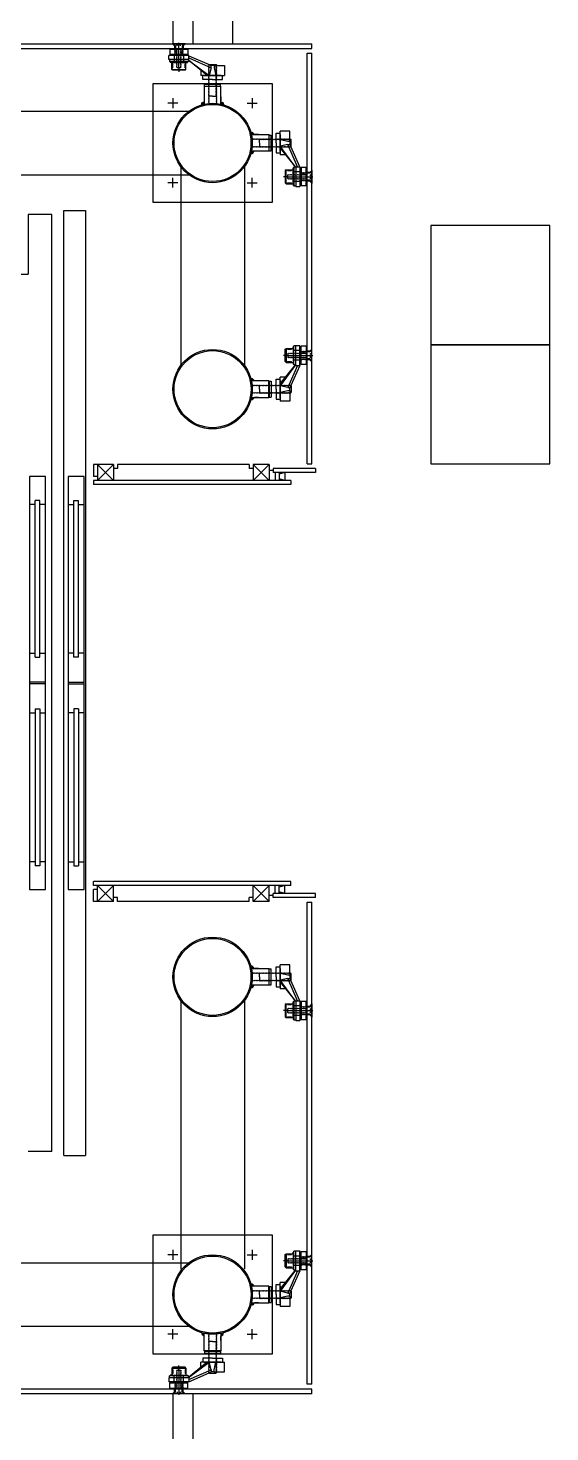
# Model space of a CAD drawing. Header units: millimetres. Extents: x -7616 to 421613, y 91067 to 341353.
# Drawn here: x 154182 to 155497, y 216722 to 220258 of the extents above; entities that cross this region are included whole.
import ezdxf

# ---------------------------------------------------------------- set-up
doc = ezdxf.new("R2010")
doc.units = ezdxf.units.MM
doc.header["$LTSCALE"] = 500
doc.header["$MEASUREMENT"] = 0
doc.linetypes.add('CENTER1', pattern=[8, 6, -1, 0, -1])
doc.linetypes.add('DASH_2', pattern=[34, 30, -1.5, 1, -1.5])
doc.layers.add('e-plan', color=9, linetype='CONTINUOUS')

# ---------------------------------------------------------------- blocks, each defined once
blk = doc.blocks.new('A$C7D8044CD')
at = {"layer": 'e-plan'}
blk.add_lwpolyline([(0, 300), (300, 300), (300, 0), (0, 0)], close=True, dxfattribs=at)
blk = doc.blocks.new('HYUN-1')
at = {"layer": 'e-plan', "linetype": 'Continuous'}
for p, q in [((68.2, 153), (101.8, 153)), ((74.3, 147.8), (69, 153)), ((74.3, 147.8), (74.3, 141)), ((76.3, 147.8), (76.3, 141)), ((80.3, 150), (81.7, 150)), ((88.3, 150), (89.7, 150)), ((93.8, 147.8), (93.8, 141)), ((95.8, 147.8), (101, 153)), ((95.8, 147.8), (95.8, 141)), ((60, 117.3), (3.9, 92.5)), ((61, 111.9), (8.3, 73)), ((60, 122.8), (9, 100.3)), ((13.3, 73), (61, 111.8)), ((60, 123), (76, 123)), ((60, 113), (60, 123)), ((60, 113), (110, 113)), ((61, 113), (61, 108)), ((61, 108), (109, 108)), ((63.5, 139), (62, 139)), ((62, 139), (62, 126)), ((62, 126), (93.8, 126)), ((63, 108), (63, 106)), ((63.5, 139), (63.5, 141)), ((75, 139), (63.5, 139)), ((79.2, 139), (75.3, 139)), ((76.3, 123), (80.2, 123)), ((90.5, 139), (79.5, 139)), ((80.5, 123), (93.8, 123)), ((94.8, 139), (90.8, 139)), ((93.8, 126), (108, 126)), ((94, 123), (110, 123)), ((108, 139), (95, 139)), ((106.5, 139), (106.5, 141)), ((107, 108), (107, 106)), ((108, 139), (108, 126)), ((109, 113), (109, 108)), ((110, 113), (110, 123)), ((-3.9, 98), (-30, 98)), ((-30, 98), (-30, 73)), ((0, 73), (-30, 73)), ((-21.5, 73), (0, 73)), ((-21.5, 73), (0, 73)), ((-8.8, 100.2), (-3.9, 98)), ((8.7, 100.7), (-8.7, 100.7)), ((-3.9, 92.5), (-8.2, 73)), ((-3.9, 98), (3.9, 98)), ((-3.9, 98), (-3.9, 92.5)), ((0, 73), (30, 73)), ((21.5, 73), (0, 73)), ((0, 73), (21.5, 73)), ((8.8, 100.2), (3.9, 98)), ((3.9, 92.5), (3.9, 98)), ((3.9, 92.5), (8.3, 73)), ((30, 86.6), (30, 73)), ((67.5, 88), (67.5, 106)), ((67.5, 88), (69.5, 86)), ((69.5, 92), (69.5, 102)), ((69.5, 86), (100.5, 86)), ((100.5, 92), (100.5, 102)), ((100.5, 86), (102.5, 88)), ((102.5, 88), (102.5, 106)), ((-10.3, 63), (-25, 63)), ((-20, 45.9), (-21, 44.9)), ((-21, 0), (-21, 44.9)), ((-21, 44.9), (21, 44.9)), ((-20, 45.9), (-20, 50.9)), ((-10.2, 50.9), (-20, 50.9)), ((20, 45.9), (-20, 45.9)), ((0, 63), (-10, 63)), ((9.9, 50.9), (-9.9, 50.9)), ((0, 63), (10, 63)), ((20, 50.9), (10.2, 50.9)), ((10.3, 63), (25, 63)), ((20, 45.9), (20, 50.9)), ((21, 44.9), (20, 45.9)), ((21, 44.9), (21, 0)), ((-21, 18.9), (-21, 8.9)), ((21, 9.2), (21, 0))]:
    blk.add_line(p, q, dxfattribs=at)
at = {"layer": 'e-plan', "linetype": 'CENTER1'}
for p, q in [((71, 153), (76.3, 147.8)), ((80, 150.3), (80, 153)), ((81, 148), (81, 153)), ((82, 150.3), (82, 153)), ((85, 93), (85, 155.6)), ((88, 150.3), (88, 153)), ((89, 148), (89, 153)), ((90, 150.3), (90, 153)), ((99, 153), (93.8, 147.8)), ((62, 126), (65, 123)), ((74.5, 136.5), (76, 138)), ((76, 135), (74.5, 136.5)), ((74.5, 133.5), (76, 135)), ((76, 132), (74.5, 133.5)), ((74.5, 130.5), (76, 132)), ((76, 129), (74.5, 130.5)), ((74.5, 127.5), (76, 129)), ((76, 126), (74.5, 127.5)), ((74.5, 124.5), (76, 126)), ((76, 123), (74.5, 124.5)), ((74.8, 139.5), (76.3, 141)), ((76.3, 138), (74.8, 139.5)), ((76.3, 138), (74.8, 139.5)), ((74.8, 136.5), (76.3, 138)), ((74.8, 136.5), (76.3, 138)), ((76.3, 135), (74.8, 136.5)), ((76.3, 135), (74.8, 136.5)), ((74.8, 133.5), (76.3, 135)), ((74.8, 133.5), (76.3, 135)), ((76.3, 132), (74.8, 133.5)), ((76.3, 132), (74.8, 133.5)), ((74.8, 130.5), (76.3, 132)), ((74.8, 130.5), (76.3, 132)), ((76.3, 129), (74.8, 130.5)), ((76.3, 129), (74.8, 130.5)), ((74.8, 127.5), (76.3, 129)), ((74.8, 127.5), (76.3, 129)), ((76.3, 126), (74.8, 127.5)), ((76.3, 126), (74.8, 127.5)), ((74.8, 124.5), (76.3, 126)), ((74.8, 124.5), (76.3, 126)), ((76.3, 123), (74.8, 124.5)), ((76.3, 123), (74.8, 124.5)), ((76, 138), (75, 139)), ((78.7, 136.5), (80.2, 138)), ((80.2, 135), (78.7, 136.5)), ((78.7, 133.5), (80.2, 135)), ((80.2, 132), (78.7, 133.5)), ((78.7, 130.5), (80.2, 132)), ((80.2, 129), (78.7, 130.5)), ((78.7, 127.5), (80.2, 129)), ((80.2, 126), (78.7, 127.5)), ((78.7, 124.5), (80.2, 126)), ((80.2, 123), (78.7, 124.5)), ((79, 136.5), (80.5, 138)), ((79, 136.5), (80.5, 138)), ((79, 136.5), (80.5, 138)), ((80.5, 135), (79, 136.5)), ((80.5, 135), (79, 136.5)), ((80.5, 135), (79, 136.5)), ((79, 133.5), (80.5, 135)), ((79, 133.5), (80.5, 135)), ((79, 133.5), (80.5, 135)), ((80.5, 132), (79, 133.5)), ((80.5, 132), (79, 133.5)), ((80.5, 132), (79, 133.5)), ((79, 130.5), (80.5, 132)), ((79, 130.5), (80.5, 132)), ((79, 130.5), (80.5, 132)), ((80.5, 129), (79, 130.5)), ((80.5, 129), (79, 130.5)), ((80.5, 129), (79, 130.5)), ((79, 127.5), (80.5, 129)), ((79, 127.5), (80.5, 129)), ((79, 127.5), (80.5, 129)), ((80.5, 126), (79, 127.5)), ((80.5, 126), (79, 127.5)), ((80.5, 126), (79, 127.5)), ((79, 124.5), (80.5, 126)), ((79, 124.5), (80.5, 126)), ((79, 124.5), (80.5, 126)), ((80.5, 123), (79, 124.5)), ((80.5, 123), (79, 124.5)), ((80.5, 123), (79, 124.5)), ((79, 121.5), (80.5, 123)), ((80.5, 120), (79, 121.5)), ((79, 118.5), (80.5, 120)), ((80.5, 117), (79, 118.5)), ((79, 115.5), (80.5, 117)), ((80.5, 114), (79, 115.5)), ((79, 112.5), (80.5, 114)), ((80.5, 111), (79, 112.5)), ((79, 109.5), (80.5, 111)), ((80.5, 108), (79, 109.5)), ((79, 106.5), (80.5, 108)), ((80.5, 105), (79, 106.5)), ((80.2, 138), (79.2, 139)), ((80.5, 138), (79.5, 139)), ((80.5, 138), (79.5, 139)), ((80.5, 138), (79.5, 139)), ((89.5, 138), (90.5, 139)), ((89.5, 138), (90.5, 139)), ((91, 136.5), (89.5, 138)), ((91, 136.5), (89.5, 138)), ((89.5, 135), (91, 136.5)), ((89.5, 135), (91, 136.5)), ((91, 133.5), (89.5, 135)), ((91, 133.5), (89.5, 135)), ((89.5, 132), (91, 133.5)), ((89.5, 132), (91, 133.5)), ((91, 130.5), (89.5, 132)), ((91, 130.5), (89.5, 132)), ((89.5, 129), (91, 130.5)), ((89.5, 129), (91, 130.5)), ((91, 127.5), (89.5, 129)), ((91, 127.5), (89.5, 129)), ((89.5, 126), (91, 127.5)), ((89.5, 126), (91, 127.5)), ((91, 124.5), (89.5, 126)), ((91, 124.5), (89.5, 126)), ((89.5, 123), (91, 124.5)), ((89.5, 123), (91, 124.5)), ((91, 121.5), (89.5, 123)), ((89.5, 120), (91, 121.5)), ((91, 118.5), (89.5, 120)), ((89.5, 117), (91, 118.5)), ((91, 115.5), (89.5, 117)), ((89.5, 114), (91, 115.5)), ((91, 112.5), (89.5, 114)), ((89.5, 111), (91, 112.5)), ((91, 109.5), (89.5, 111)), ((89.5, 108), (91, 109.5)), ((91, 106.5), (89.5, 108)), ((89.5, 105), (91, 106.5)), ((89.8, 138), (90.8, 139)), ((91.3, 136.5), (89.8, 138)), ((89.8, 135), (91.3, 136.5)), ((91.3, 133.5), (89.8, 135)), ((89.8, 132), (91.3, 133.5)), ((91.3, 130.5), (89.8, 132)), ((89.8, 129), (91.3, 130.5)), ((91.3, 127.5), (89.8, 129)), ((89.8, 126), (91.3, 127.5)), ((91.3, 124.5), (89.8, 126)), ((89.8, 123), (91.3, 124.5)), ((95.3, 139.5), (93.8, 141)), ((93.8, 138), (95.3, 139.5)), ((95.3, 136.5), (93.8, 138)), ((93.8, 135), (95.3, 136.5)), ((95.3, 133.5), (93.8, 135)), ((93.8, 132), (95.3, 133.5)), ((95.3, 130.5), (93.8, 132)), ((93.8, 129), (95.3, 130.5)), ((95.3, 127.5), (93.8, 129)), ((93.8, 126), (95.3, 127.5)), ((95.3, 124.5), (93.8, 126)), ((93.8, 123), (95.3, 124.5)), ((94, 138), (95, 139)), ((95.5, 136.5), (94, 138)), ((94, 135), (95.5, 136.5)), ((95.5, 133.5), (94, 135)), ((94, 132), (95.5, 133.5)), ((95.5, 130.5), (94, 132)), ((94, 129), (95.5, 130.5)), ((95.5, 127.5), (94, 129)), ((94, 126), (95.5, 127.5)), ((95.5, 124.5), (94, 126)), ((94, 123), (95.5, 124.5)), ((108, 126), (105, 123)), ((-10.3, 99), (-9, 100.3)), ((-8.8, 97.5), (-10.3, 99)), ((-10.3, 96), (-8.8, 97.5)), ((-8.8, 94.5), (-10.3, 96)), ((-10.3, 93), (-8.8, 94.5)), ((-8.8, 91.5), (-10.3, 93)), ((-10.3, 90), (-8.8, 91.5)), ((-8.8, 88.5), (-10.3, 90)), ((-10.3, 87), (-8.8, 88.5)), ((-8.8, 85.5), (-10.3, 87)), ((-10.3, 84), (-8.8, 85.5)), ((-8.8, 82.5), (-10.3, 84)), ((-10.3, 81), (-8.8, 82.5)), ((-8.8, 79.5), (-10.3, 81)), ((-10.3, 78), (-8.8, 79.5)), ((-8.8, 76.5), (-10.3, 78)), ((-10.3, 75), (-8.8, 76.5)), ((-8.8, 73.5), (-10.3, 75)), ((-10.3, 72), (-8.8, 73.5)), ((-8.8, 70.5), (-10.3, 72)), ((-10, 99), (-8.5, 100.5)), ((-10, 99), (-8.5, 100.5)), ((-8.5, 97.5), (-10, 99)), ((-8.5, 97.5), (-10, 99)), ((-10, 96), (-8.5, 97.5)), ((-10, 96), (-8.5, 97.5)), ((-8.5, 94.5), (-10, 96)), ((-8.5, 94.5), (-10, 96)), ((-10, 93), (-8.5, 94.5)), ((-10, 93), (-8.5, 94.5)), ((-8.5, 91.5), (-10, 93)), ((-8.5, 91.5), (-10, 93)), ((-10, 90), (-8.5, 91.5)), ((-10, 90), (-8.5, 91.5)), ((-8.5, 88.5), (-10, 90)), ((-8.5, 88.5), (-10, 90)), ((-10, 87), (-8.5, 88.5)), ((-8.5, 85.5), (-10, 87)), ((-10, 84), (-8.5, 85.5)), ((-8.5, 82.5), (-10, 84)), ((-10, 81), (-8.5, 82.5)), ((-8.5, 79.5), (-10, 81)), ((-10, 78), (-8.5, 79.5)), ((-8.5, 76.5), (-10, 78)), ((-10, 75), (-8.5, 76.5)), ((-8.5, 73.5), (-10, 75)), ((-10, 72), (-8.5, 73.5)), ((-8.5, 70.5), (-10, 72)), ((-8.8, 76.5), (-9.8, 77.5)), ((-8.5, 100.5), (-8.7, 100.7)), ((-8.5, 100.5), (-8.7, 100.7)), ((8.5, 100.5), (8.7, 100.7)), ((8.5, 100.5), (8.7, 100.7)), ((10, 99), (8.5, 100.5)), ((10, 99), (8.5, 100.5)), ((8.5, 97.5), (10, 99)), ((8.5, 97.5), (10, 99)), ((10, 96), (8.5, 97.5)), ((10, 96), (8.5, 97.5)), ((8.5, 94.5), (10, 96)), ((8.5, 94.5), (10, 96)), ((10, 93), (8.5, 94.5)), ((10, 93), (8.5, 94.5)), ((8.5, 91.5), (10, 93)), ((8.5, 91.5), (10, 93)), ((10, 90), (8.5, 91.5)), ((10, 90), (8.5, 91.5)), ((8.5, 88.5), (10, 90)), ((8.5, 88.5), (10, 90)), ((10, 87), (8.5, 88.5)), ((8.5, 85.5), (10, 87)), ((10, 84), (8.5, 85.5)), ((8.5, 82.5), (10, 84)), ((10, 81), (8.5, 82.5)), ((8.5, 79.5), (10, 81)), ((10, 78), (8.5, 79.5)), ((8.5, 76.5), (10, 78)), ((10, 75), (8.5, 76.5)), ((8.5, 73.5), (10, 75)), ((10, 72), (8.5, 73.5)), ((8.5, 70.5), (10, 72)), ((8.8, 97.5), (10.3, 99)), ((10.3, 96), (8.8, 97.5)), ((8.8, 94.5), (10.3, 96)), ((10.3, 93), (8.8, 94.5)), ((8.8, 91.5), (10.3, 93)), ((10.3, 90), (8.8, 91.5)), ((8.8, 88.5), (10.3, 90)), ((10.3, 87), (8.8, 88.5)), ((8.8, 85.5), (10.3, 87)), ((10.3, 84), (8.8, 85.5)), ((8.8, 82.5), (10.3, 84)), ((10.3, 81), (8.8, 82.5)), ((8.8, 79.5), (10.3, 81)), ((10.3, 78), (8.8, 79.5)), ((8.8, 76.5), (10.3, 78)), ((8.8, 76.5), (9.8, 77.5)), ((10.3, 75), (8.8, 76.5)), ((8.8, 73.5), (10.3, 75)), ((10.3, 72), (8.8, 73.5)), ((8.8, 70.5), (10.3, 72)), ((10.3, 99), (9, 100.3)), ((64.9, 106), (63, 106)), ((102.5, 106), (64.9, 106)), ((67.5, 102), (69.5, 102)), ((67.5, 92), (69.5, 92)), ((102.5, 88), (67.5, 88)), ((79, 103.5), (80.5, 105)), ((80.5, 102), (79, 103.5)), ((79, 100.5), (80.5, 102)), ((80.5, 99), (79, 100.5)), ((79, 97.5), (80.5, 99)), ((80.5, 96), (79, 97.5)), ((79, 94.5), (80.5, 96)), ((80.5, 93), (79, 94.5)), ((89.5, 93), (80.5, 93)), ((85, 93), (85, 82)), ((91, 103.5), (89.5, 105)), ((89.5, 102), (91, 103.5)), ((91, 100.5), (89.5, 102)), ((89.5, 99), (91, 100.5)), ((91, 97.5), (89.5, 99)), ((89.5, 96), (91, 97.5)), ((91, 94.5), (89.5, 96)), ((89.5, 93), (91, 94.5)), ((102.5, 102), (100.5, 102)), ((102.5, 92), (100.5, 92)), ((102.5, 106), (107, 106)), ((-10.3, 69), (-8.8, 70.5)), ((-8.8, 67.5), (-10.3, 69)), ((-10.3, 66), (-8.8, 67.5)), ((-8.8, 64.5), (-10.3, 66)), ((-10.3, 63), (-8.8, 64.5)), ((-10.3, 48), (-8.8, 49.5)), ((-8.8, 46.5), (-10.3, 48)), ((-10.3, 45), (-8.8, 46.5)), ((-8.8, 43.5), (-10.3, 45)), ((-10.3, 42), (-8.8, 43.5)), ((-8.8, 40.5), (-10.3, 42)), ((-10.3, 39), (-8.8, 40.5)), ((-8.8, 37.5), (-10.3, 39)), ((-10.3, 36), (-8.8, 37.5)), ((-8.8, 34.5), (-10.3, 36)), ((-8.8, 49.5), (-10.2, 50.9)), ((-10, 69), (-8.5, 70.5)), ((-8.5, 67.5), (-10, 69)), ((-10, 66), (-8.5, 67.5)), ((-8.5, 64.5), (-10, 66)), ((-10, 63), (-8.5, 64.5)), ((-10, 63), (-8.5, 64.5)), ((-10, 63), (-8.5, 64.5)), ((-8.5, 61.5), (-10, 63)), ((-8.5, 61.5), (-10, 63)), ((-8.5, 61.5), (-10, 63)), ((-10, 60), (-8.5, 61.5)), ((-10, 60), (-8.5, 61.5)), ((-10, 60), (-8.5, 61.5)), ((-8.5, 58.5), (-10, 60)), ((-8.5, 58.5), (-10, 60)), ((-10, 57), (-8.5, 58.5)), ((-10, 57), (-8.5, 58.5)), ((-8.5, 55.5), (-10, 57)), ((-8.5, 55.5), (-10, 57)), ((-10, 54), (-8.5, 55.5)), ((-10, 54), (-8.5, 55.5)), ((-8.5, 52.5), (-10, 54)), ((-8.5, 52.5), (-10, 54)), ((-10, 51), (-8.5, 52.5)), ((-10, 51), (-8.5, 52.5)), ((-8.5, 49.5), (-10, 51)), ((-8.5, 49.5), (-10, 51)), ((-10, 48), (-8.5, 49.5)), ((-8.5, 46.5), (-10, 48)), ((-10, 45), (-8.5, 46.5)), ((-8.5, 43.5), (-10, 45)), ((-10, 42), (-8.5, 43.5)), ((-8.5, 40.5), (-10, 42)), ((-10, 39), (-8.5, 40.5)), ((-8.5, 37.5), (-10, 39)), ((-10, 36), (-8.5, 37.5)), ((-8.5, 34.5), (-10, 36)), ((-8.5, 64.5), (-9.5, 65.5)), ((-8.5, 64.5), (-9.5, 65.5)), ((10, 69), (8.5, 70.5)), ((8.5, 67.5), (10, 69)), ((10, 66), (8.5, 67.5)), ((8.5, 64.5), (10, 66)), ((8.5, 64.5), (9.5, 65.5)), ((8.5, 64.5), (9.5, 65.5)), ((8.5, 64.5), (9.5, 65.5)), ((8.5, 64.5), (9.5, 65.5)), ((10, 63), (8.5, 64.5)), ((10, 63), (8.5, 64.5)), ((10, 63), (8.5, 64.5)), ((10, 63), (8.5, 64.5)), ((10, 63), (8.5, 64.5)), ((10, 63), (8.5, 64.5)), ((10, 63), (8.5, 64.5)), ((10, 63), (8.5, 64.5)), ((10, 63), (8.5, 64.5)), ((8.5, 61.5), (10, 63)), ((8.5, 61.5), (10, 63)), ((8.5, 61.5), (10, 63)), ((8.5, 61.5), (10, 63)), ((8.5, 61.5), (10, 63)), ((8.5, 61.5), (10, 63)), ((10, 60), (8.5, 61.5)), ((10, 60), (8.5, 61.5)), ((10, 60), (8.5, 61.5)), ((10, 60), (8.5, 61.5)), ((10, 60), (8.5, 61.5)), ((10, 60), (8.5, 61.5)), ((8.5, 58.5), (10, 60)), ((8.5, 58.5), (10, 60)), ((8.5, 58.5), (10, 60)), ((8.5, 58.5), (10, 60)), ((10, 57), (8.5, 58.5)), ((10, 57), (8.5, 58.5)), ((10, 57), (8.5, 58.5)), ((10, 57), (8.5, 58.5)), ((8.5, 55.5), (10, 57)), ((8.5, 55.5), (10, 57)), ((8.5, 55.5), (10, 57)), ((8.5, 55.5), (10, 57)), ((10, 54), (8.5, 55.5)), ((10, 54), (8.5, 55.5)), ((10, 54), (8.5, 55.5)), ((10, 54), (8.5, 55.5)), ((8.5, 52.5), (10, 54)), ((8.5, 52.5), (10, 54)), ((8.5, 52.5), (10, 54)), ((8.5, 52.5), (10, 54)), ((10, 51), (8.5, 52.5)), ((10, 51), (8.5, 52.5)), ((10, 51), (8.5, 52.5)), ((10, 51), (8.5, 52.5)), ((8.5, 49.5), (10, 51)), ((8.5, 49.5), (10, 51)), ((8.5, 49.5), (10, 51)), ((8.5, 49.5), (10, 51)), ((10, 48), (8.5, 49.5)), ((10, 48), (8.5, 49.5)), ((8.5, 46.5), (10, 48)), ((8.5, 46.5), (10, 48)), ((10, 45), (8.5, 46.5)), ((10, 45), (8.5, 46.5)), ((8.5, 43.5), (10, 45)), ((8.5, 43.5), (10, 45)), ((10, 42), (8.5, 43.5)), ((10, 42), (8.5, 43.5)), ((8.5, 40.5), (10, 42)), ((8.5, 40.5), (10, 42)), ((10, 39), (8.5, 40.5)), ((10, 39), (8.5, 40.5)), ((8.5, 37.5), (10, 39)), ((8.5, 37.5), (10, 39)), ((10, 36), (8.5, 37.5)), ((10, 36), (8.5, 37.5)), ((8.5, 34.5), (10, 36)), ((8.5, 34.5), (10, 36)), ((10.3, 69), (8.8, 70.5)), ((8.8, 67.5), (10.3, 69)), ((10.3, 66), (8.8, 67.5)), ((8.8, 64.5), (10.3, 66)), ((10.3, 63), (8.8, 64.5)), ((10.3, 63), (8.8, 64.5)), ((10.3, 63), (8.8, 64.5)), ((8.8, 49.5), (10.2, 50.9)), ((10.3, 48), (8.8, 49.5)), ((8.8, 46.5), (10.3, 48)), ((10.3, 45), (8.8, 46.5)), ((8.8, 43.5), (10.3, 45)), ((10.3, 42), (8.8, 43.5)), ((8.8, 40.5), (10.3, 42)), ((10.3, 39), (8.8, 40.5)), ((8.8, 37.5), (10.3, 39)), ((10.3, 36), (8.8, 37.5)), ((8.8, 34.5), (10.3, 36)), ((-10.3, 33), (-8.8, 34.5)), ((-8.8, 31.5), (-10.3, 33)), ((-10.3, 30), (-8.8, 31.5)), ((-8.8, 28.5), (-10.3, 30)), ((-10.3, 27), (-8.8, 28.5)), ((-8.8, 25.5), (-10.3, 27)), ((-10.3, 24), (-8.8, 25.5)), ((-8.8, 22.5), (-10.3, 24)), ((-10.3, 21), (-8.8, 22.5)), ((-10.3, 21), (-8.8, 19.5)), ((-8.8, 19.5), (-10.3, 18)), ((-10.3, 18), (-8.8, 16.5)), ((-8.8, 16.5), (-10.3, 15)), ((-10.3, 15), (-8.8, 13.5)), ((-8.8, 13.5), (-10.3, 12)), ((-10.3, 12), (-8.8, 10.5)), ((-8.8, 10.5), (-10.3, 9)), ((-10.3, 9), (-8.8, 7.5)), ((-8.8, 7.5), (-10.3, 6)), ((-10.3, 6), (-8.8, 4.5)), ((-8.8, 4.5), (-10.3, 3)), ((-10.3, 3), (-8.8, 1.5)), ((-8.8, 1.5), (-10.3, 0)), ((-10, 33), (-8.5, 34.5)), ((-8.5, 31.5), (-10, 33)), ((-10, 30), (-8.5, 31.5)), ((-8.5, 28.5), (-10, 30)), ((-10, 27), (-8.5, 28.5)), ((-8.5, 25.5), (-10, 27)), ((-10, 24), (-8.5, 25.5)), ((-8.5, 22.5), (-10, 24)), ((-10, 21), (-8.5, 22.5)), ((0, 21), (-10, 21)), ((0, 21), (10, 21)), ((10, 33), (8.5, 34.5)), ((10, 33), (8.5, 34.5)), ((8.5, 31.5), (10, 33)), ((8.5, 31.5), (10, 33)), ((10, 30), (8.5, 31.5)), ((10, 30), (8.5, 31.5)), ((8.5, 28.5), (10, 30)), ((8.5, 28.5), (10, 30)), ((10, 27), (8.5, 28.5)), ((10, 27), (8.5, 28.5)), ((8.5, 25.5), (10, 27)), ((8.5, 25.5), (10, 27)), ((10, 24), (8.5, 25.5)), ((10, 24), (8.5, 25.5)), ((8.5, 22.5), (10, 24)), ((8.5, 22.5), (10, 24)), ((10, 21), (8.5, 22.5)), ((10, 21), (8.5, 22.5)), ((10.3, 33), (8.8, 34.5)), ((8.8, 31.5), (10.3, 33)), ((10.3, 30), (8.8, 31.5)), ((8.8, 28.5), (10.3, 30)), ((10.3, 27), (8.8, 28.5)), ((8.8, 25.5), (10.3, 27)), ((10.3, 24), (8.8, 25.5)), ((8.8, 22.5), (10.3, 24)), ((10.3, 21), (8.8, 22.5)), ((10.3, 21), (8.8, 19.5)), ((8.8, 19.5), (10.3, 18)), ((10.3, 18), (8.8, 16.5)), ((8.8, 16.5), (10.3, 15)), ((10.3, 15), (8.8, 13.5)), ((8.8, 13.5), (10.3, 12)), ((10.3, 12), (8.8, 10.5)), ((8.8, 10.5), (10.3, 9)), ((10.3, 9), (8.8, 7.5)), ((8.8, 7.5), (10.3, 6)), ((10.3, 6), (8.8, 4.5)), ((8.8, 4.5), (10.3, 3)), ((10.3, 3), (8.8, 1.5)), ((8.8, 1.5), (10.3, 0))]:
    blk.add_line(p, q, dxfattribs=at)
at = {"layer": 'e-plan', "linetype": 'DASH_2'}
for p, q in [((73, 123), (73, 106)), ((97, 123), (97, 106)), ((-25, 63), (-25, 73)), ((25, 63), (25, 73))]:
    blk.add_line(p, q, dxfattribs=at)
at = {"layer": 'e-plan'}
blk.add_line((21, 0), (-21, 0), dxfattribs=at)
at = {"layer": 'e-plan', "linetype": 'CENTER1'}
for centre, start, end in [((80.3, 150.3), 180, 270), ((81.7, 150.3), 270, 0), ((88.3, 150.3), 180, 270), ((89.7, 150.3), 270, 0)]:
    blk.add_arc(centre, 0.3, start, end, dxfattribs=at)
at = {"layer": 'e-plan', "linetype": 'Continuous'}
for centre, radius, start, end in [((-21, 0.6), 6.11, 89.8114, 186.0131), ((-21, 0.6), 5.11, 89.8114, 187.1953), ((-21, 0.6), 4.11, 89.8114, 188.9587), ((-21, 0.6), 3.11, 89.8114, 191.8754), ((21, 0.6), 6.11, 353.9869, 90.1886), ((21, 0.6), 5.11, 352.8047, 90.1886), ((21, 0.6), 4.11, 351.0413, 90.1886), ((21, 0.6), 3.11, 348.1246, 90.1886)]:
    blk.add_arc(centre, radius, start, end, dxfattribs=at)

msp = doc.modelspace()

# ---------------------------------------------------------------- linework, layer by layer
at = {"layer": 'e-plan'}
for p, q in [((154696.9, 221814.2), (154696.9, 220218.2)), ((154546.9, 221755.1), (154546.9, 220218.2)), ((153457.9, 220218.2), (154896.9, 220218.2)), ((154896.9, 220206.2), (154896.9, 220218.2)), ((153457.9, 220206.2), (154896.9, 220206.2)), ((154884.9, 219160.2), (154884.9, 220194.2)), ((154884.9, 220194.2), (154896.9, 220194.2)), ((154896.9, 219160.2), (154896.9, 220194.2)), ((154546.9, 220080.7), (154546.9, 220055.7)), ((154746.9, 220080.7), (154746.9, 220055.7)), ((152316.9, 220048.2), (154586.9, 220048.2)), ((154559.4, 220068.2), (154534.4, 220068.2)), ((154734.4, 220068.2), (154759.4, 220068.2)), ((154566.9, 219908.2), (154566.9, 219408.2)), ((154726.9, 219908.2), (154726.9, 219408.2)), ((152316.9, 219888.2), (154586.9, 219888.2)), ((154559.4, 219868.2), (154534.4, 219868.2)), ((154546.9, 219855.7), (154546.9, 219880.7)), ((154734.4, 219868.2), (154759.4, 219868.2)), ((154746.9, 219855.7), (154746.9, 219880.7)), ((154271.9, 217418.2), (154271.9, 219798.2)), ((154271.9, 219798.2), (154326.9, 219798.2)), ((154326.9, 219798.2), (154326.9, 217418.2)), ((154396.9, 219158.2), (154346.9, 219158.2)), ((154396.9, 219158.2), (154356.9, 219118.2)), ((154356.9, 219158.2), (154396.9, 219118.2)), ((154739.3, 219158.2), (154406.9, 219158.2)), ((154739.3, 219158.2), (154739.3, 219148.2)), ((154749.3, 219158.2), (154749.3, 219118.2)), ((154749.3, 219158.2), (154789.3, 219118.2)), ((154789.3, 219158.2), (154749.3, 219118.2)), ((154789.3, 219158.2), (154749.3, 219158.2)), ((154789.3, 219158.2), (154789.3, 219118.2)), ((154884.9, 219160.2), (154896.9, 219160.2)), ((154356.9, 219128.2), (154346.9, 219128.2)), ((154844.3, 219118.2), (154346.9, 219118.2)), ((154406.9, 219148.2), (154396.9, 219148.2)), ((154749.3, 219148.2), (154739.3, 219148.2)), ((154799.3, 219143.2), (154789.3, 219143.2)), ((154799.3, 219148.2), (154799.3, 219138.2)), ((154905.9, 219148.2), (154799.3, 219148.2)), ((154844.3, 219138.2), (154799.3, 219138.2)), ((154905.9, 219138.2), (154799.3, 219138.2)), ((154804.3, 219138.2), (154804.3, 219118.2)), ((154829.3, 219138.2), (154814.3, 219133.8)), ((154814.3, 219138.2), (154814.3, 219118.2)), ((154829.3, 219118.2), (154814.3, 219122.5)), ((154829.3, 219138.2), (154829.3, 219118.2)), ((154844.3, 219118.2), (154844.3, 219108.2)), ((154905.9, 219148.2), (154905.9, 219138.2)), ((154844.3, 219108.2), (154356.9, 219108.2)), ((154199.9, 219058.2), (154185.9, 219058.2)), ((154199.9, 218673.2), (154199.9, 219068.2)), ((154225.9, 219058.2), (154211.9, 219058.2)), ((154282.9, 219058.2), (154296.9, 219058.2)), ((154308.9, 218673.2), (154308.9, 219068.2)), ((154308.9, 219058.2), (154322.9, 219058.2)), ((154185.9, 218683.2), (154199.9, 218683.2)), ((154199.9, 218673.2), (154211.9, 218673.2)), ((154211.9, 218683.2), (154225.9, 218683.2)), ((154296.9, 218683.2), (154282.9, 218683.2)), ((154308.9, 218673.2), (154296.9, 218673.2)), ((154322.9, 218683.2), (154308.9, 218683.2)), ((154225.9, 218610.2), (154185.9, 218610.2)), ((154225.9, 218606.2), (154185.9, 218606.2)), ((154282.9, 218610.2), (154322.9, 218610.2)), ((154282.9, 218606.2), (154322.9, 218606.2)), ((154185.9, 218533.2), (154199.9, 218533.2)), ((154199.9, 218543.2), (154211.9, 218543.2)), ((154199.9, 218543.2), (154199.9, 218148.2)), ((154211.9, 218533.2), (154225.9, 218533.2)), ((154296.9, 218533.2), (154282.9, 218533.2)), ((154308.9, 218543.2), (154296.9, 218543.2)), ((154308.9, 218543.2), (154308.9, 218148.2)), ((154322.9, 218533.2), (154308.9, 218533.2)), ((154199.9, 218158.2), (154185.9, 218158.2)), ((154225.9, 218158.2), (154211.9, 218158.2)), ((154282.9, 218158.2), (154296.9, 218158.2)), ((154308.9, 218158.2), (154322.9, 218158.2)), ((154844.3, 218098.2), (154346.9, 218098.2)), ((154844.3, 218108.2), (154356.9, 218108.2)), ((154396.9, 218058.2), (154356.9, 218098.2)), ((154356.9, 218058.2), (154396.9, 218098.2)), ((154749.3, 218058.2), (154749.3, 218098.2)), ((154749.3, 218058.2), (154789.3, 218098.2)), ((154789.3, 218058.2), (154749.3, 218098.2)), ((154789.3, 218058.2), (154789.3, 218098.2)), ((154804.3, 218078.2), (154804.3, 218098.2)), ((154829.3, 218098.2), (154814.3, 218093.8)), ((154814.3, 218078.2), (154814.3, 218098.2)), ((154829.3, 218078.2), (154829.3, 218098.2)), ((154844.3, 218098.2), (154844.3, 218108.2)), ((154356.9, 218088.2), (154346.9, 218088.2)), ((154396.9, 218058.2), (154346.9, 218058.2)), ((154406.9, 218068.2), (154396.9, 218068.2)), ((154739.3, 218058.2), (154406.9, 218058.2)), ((154749.3, 218068.2), (154739.3, 218068.2)), ((154739.3, 218058.2), (154739.3, 218068.2)), ((154789.3, 218058.2), (154749.3, 218058.2)), ((154799.3, 218073.2), (154789.3, 218073.2)), ((154844.3, 218078.2), (154799.3, 218078.2)), ((154799.3, 218068.2), (154799.3, 218078.2)), ((154905.9, 218078.2), (154799.3, 218078.2)), ((154905.9, 218068.2), (154799.3, 218068.2)), ((154829.3, 218078.2), (154814.3, 218082.5)), ((154905.9, 218068.2), (154905.9, 218078.2)), ((154884.9, 216842.2), (154884.9, 218056.2)), ((154884.9, 218056.2), (154896.9, 218056.2)), ((154896.9, 216842.2), (154896.9, 218056.2)), ((154566.9, 217808.2), (154566.9, 217133)), ((154726.9, 217808.2), (154726.9, 217133)), ((154271.9, 217418.2), (154326.9, 217418.2)), ((154546.9, 217180.7), (154546.9, 217155.7)), ((154746.9, 217180.7), (154746.9, 217155.7)), ((152316.9, 217148.2), (154586.9, 217148.2)), ((154559.4, 217168.2), (154534.4, 217168.2)), ((154734.4, 217168.2), (154759.4, 217168.2)), ((152316.9, 216988.2), (154586.9, 216988.2)), ((154559.4, 216968.2), (154534.4, 216968.2)), ((154546.9, 216955.7), (154546.9, 216980.7)), ((154734.4, 216968.2), (154759.4, 216968.2)), ((154746.9, 216955.7), (154746.9, 216980.7)), ((154896.9, 216830.2), (153457.9, 216830.2)), ((154896.9, 216842.2), (154884.9, 216842.2)), ((154896.9, 216818.2), (154896.9, 216830.2)), ((154896.9, 216818.2), (153457.9, 216818.2)), ((154546.9, 216818.2), (154546.9, 216095.4))]:
    msp.add_line(p, q, dxfattribs=at)
at = {"layer": 'e-plan', "ltscale": 0.5}
for p, q in [((154596.9, 221774.8), (154596.9, 220218.2)), ((154596.9, 216818.2), (154596.9, 216095.4))]:
    msp.add_line(p, q, dxfattribs=at)
at = {"layer": 'e-plan', "linetype": 'Continuous'}
for p, q in [((154241.9, 219788.2), (154181.9, 219788.2)), ((154181.9, 219788.2), (154181.9, 219638.2)), ((154241.9, 217428.2), (154241.9, 219788.2)), ((152546.9, 219638.2), (154181.9, 219638.2)), ((154356.9, 219158.2), (154346.9, 219158.2)), ((154346.9, 219158.2), (154346.9, 219128.2)), ((154356.9, 219158.2), (154356.9, 219118.2)), ((154396.9, 219158.2), (154396.9, 219118.2)), ((154406.9, 219158.2), (154406.9, 219148.2)), ((154346.9, 219118.2), (154346.9, 219108.2)), ((154356.9, 219108.2), (154346.9, 219108.2)), ((154346.9, 218098.2), (154346.9, 218108.2)), ((154356.9, 218108.2), (154346.9, 218108.2)), ((154356.9, 218058.2), (154356.9, 218098.2)), ((154396.9, 218058.2), (154396.9, 218098.2)), ((154346.9, 218058.2), (154346.9, 218088.2)), ((154356.9, 218058.2), (154346.9, 218058.2)), ((154406.9, 218058.2), (154406.9, 218068.2)), ((154241.9, 217428.2), (154181.9, 217428.2))]:
    msp.add_line(p, q, dxfattribs=at)
at = {"layer": 'e-plan'}
for points in [[(154496.9, 219818.2), (154496.9, 220118.2), (154796.9, 220118.2), (154796.9, 219818.2)], [(154322.9, 218088.2), (154322.9, 219128.2), (154282.9, 219128.2), (154282.9, 218088.2)], [(154496.9, 216918.2), (154496.9, 217218.2), (154796.9, 217218.2), (154796.9, 216918.2)]]:
    msp.add_lwpolyline(points, close=True, dxfattribs=at)
at = {"layer": 'e-plan', "linetype": 'Continuous'}
msp.add_lwpolyline([(154225.9, 218088.2), (154225.9, 219128.2), (154185.9, 219128.2), (154185.9, 218088.2)], close=True, dxfattribs=at)
at = {"layer": 'e-plan'}
for points in [[(154211.9, 218673.2), (154211.9, 219068.2), (154199.9, 219068.2)], [(154296.9, 218673.2), (154296.9, 219068.2), (154308.9, 219068.2)], [(154211.9, 218543.2), (154211.9, 218148.2), (154199.9, 218148.2)], [(154296.9, 218543.2), (154296.9, 218148.2), (154308.9, 218148.2)]]:
    msp.add_lwpolyline(points, dxfattribs=at)
for centre, radius in [((154646.9, 219968.2), 100), ((154646.9, 219968.2), 97), ((154646.9, 219348.2), 100), ((154646.9, 219348.2), 97), ((154646.9, 217868.2), 100), ((154646.9, 217868.2), 97), ((154646.9, 217068.2), 100), ((154646.9, 217068.2), 97)]:
    msp.add_circle(centre, radius, dxfattribs=at)

# ---------------------------------------------------------------- block references
at = {"layer": 'e-plan', "xscale": -1}
msp.add_blockref('HYUN-1', (154646.9, 220065.2), dxfattribs=at)
at = {"layer": 'e-plan'}
for p, rotation in [((154743.9, 219968.2), 270), ((154743.9, 217868.2), 270), ((154646.9, 216971.2), 180)]:
    msp.add_blockref('HYUN-1', p, dxfattribs=dict(at, rotation=rotation))
at = {"layer": 'e-plan', "xscale": -1, "rotation": 270}
for name, p in [('A$C7D8044CD', (155196.9, 219460.2)), ('HYUN-1', (154743.9, 219348.2)), ('A$C7D8044CD', (155196.9, 219160.2)), ('HYUN-1', (154743.9, 217068.2))]:
    msp.add_blockref(name, p, dxfattribs=at)

doc.saveas('drawing.dxf')
